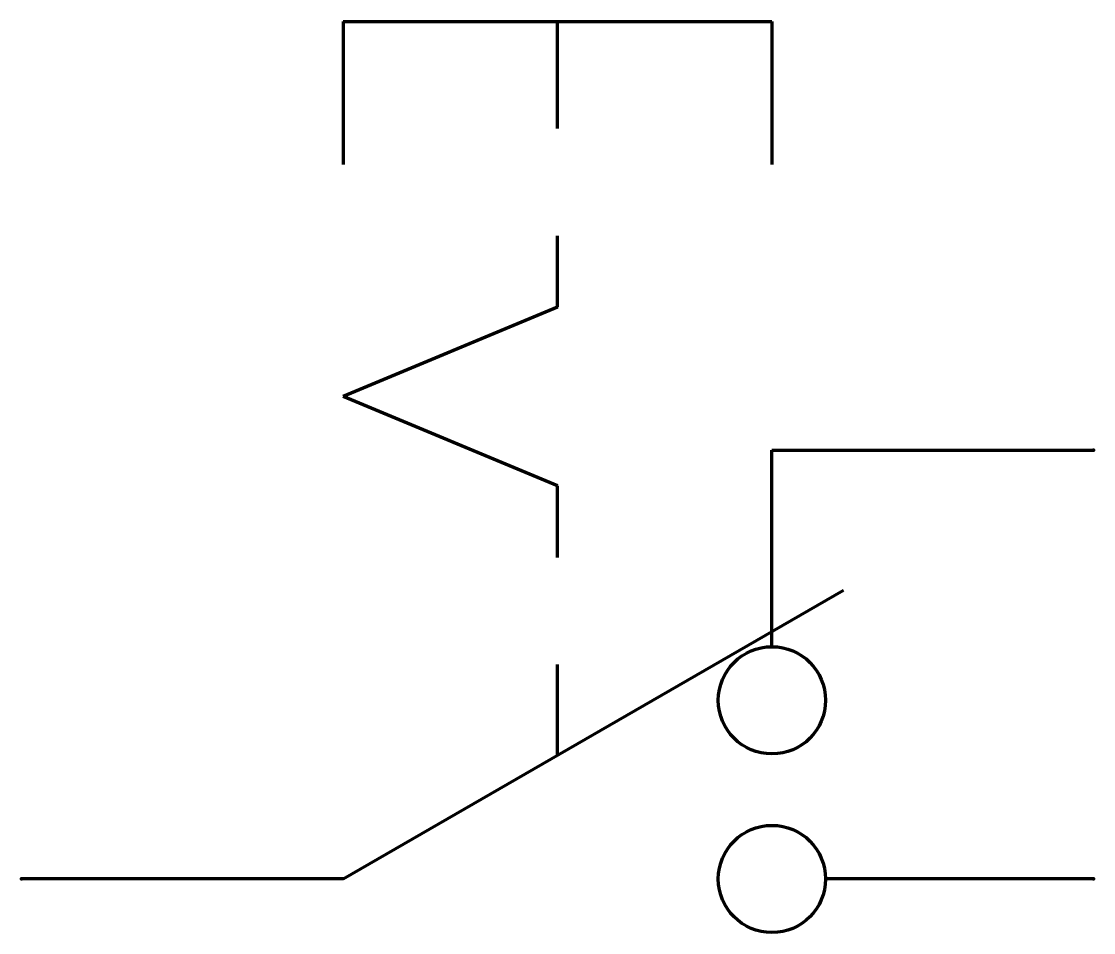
# Model space of a CAD drawing. Header units: millimetres. Extents: x 0 to 15, y -0.8 to 12.
import ezdxf

# ---------------------------------------------------------------- set-up
doc = ezdxf.new("R2010")
doc.units = ezdxf.units.MM
doc.layers.get('0').update_dxf_attribs({"linetype": 'CONTINUOUS', "lineweight": 0})

msp = doc.modelspace()

# ---------------------------------------------------------------- linework, layer by layer
at = {"color": 7, "linetype": 'CONTINUOUS', "lineweight": 70}
for p, q in [((4.5, 12), (10.5, 12)), ((4.5, 12), (4.5, 10)), ((7.5, 10.5), (7.5, 12)), ((10.5, 12), (10.5, 10)), ((7.5, 8), (7.5, 9)), ((7.5, 8), (4.5, 6.75)), ((7.5, 5.5), (4.5, 6.75)), ((10.5, 3.25), (10.5, 6)), ((10.5, 6), (15, 6)), ((7.5, 4.5), (7.5, 5.5)), ((4.5, 0), (11.5, 4.04)), ((7.5, 1.73), (7.5, 3)), ((4.5, 0), (0, 0)), ((15, 0), (11.25, 0))]:
    msp.add_line(p, q, dxfattribs=at)
for centre in [(10.5, 2.5), (10.5, 0)]:
    msp.add_circle(centre, 0.75, dxfattribs=at)
for p in [(15, 6), (0, 0), (15, 0)]:
    msp.add_point(p, dxfattribs=at)

doc.saveas('drawing.dxf')
